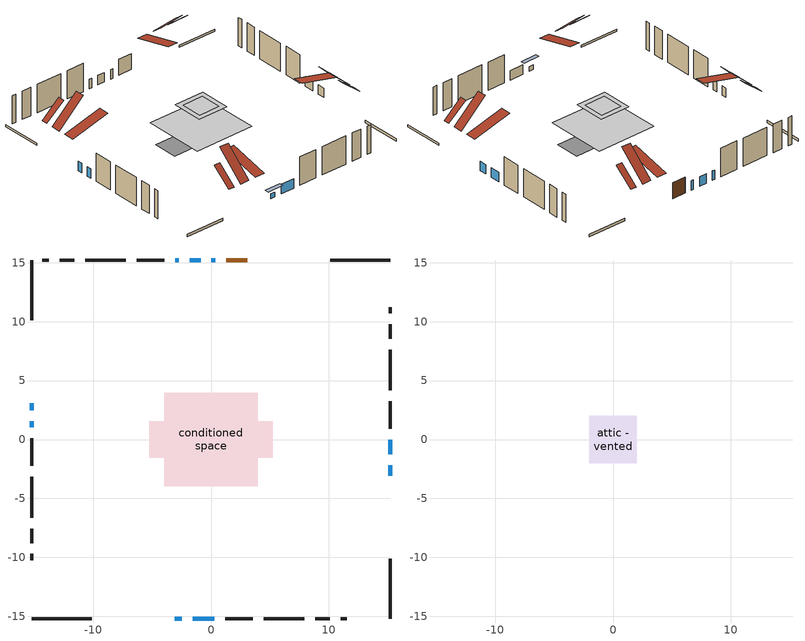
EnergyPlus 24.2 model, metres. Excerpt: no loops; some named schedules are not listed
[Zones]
conditioned space
 floor outside (Floor1 construction): -1.76,-1.76 -1.76,1.76 1.76,1.76 1.76,-1.76 z0
 floor adiabatic (AdiabaticFloorConstruction): -3.95,-3.95 -3.95,3.95 3.95,3.95 3.95,-3.95 z1.22
 floor foundation (Slab1 construction): -5.22,-1.56 -5.22,1.56 5.22,1.56 5.22,-1.56 z0
 wall outside (RimJoist1 construction): 15.23,15.23 10.1,15.23 / -15.23,-15.23 -10.1,-15.23 / -15.23,15.23 -15.23,10.1 / 15.23,-15.23 15.23,-10.1 z0:0.3
 wall outside (AdiabaticWallConstruction 1): 3.09,15.23 1.27,15.23 z0:2.03
 wall outside (AdiabaticWallConstruction): 15.23,-3.09 15.23,-2.18 / 15.23,-1.25 15.23,-0.03 / 0.35,15.23 0.04,15.23 / -15.23,3.09 -15.23,2.48 / -0.89,15.23 -1.8,15.23 / -2.73,15.23 -3.04,15.23 / -1.56,-15.23 0.27,-15.23 / -15.23,1.56 -15.23,1.02 z0:1.22; -3.1,-15.23 -2.48,-15.23 z0:0.61
 wall outside (Wall1 construction): -3.97,15.23 -6.3,15.23 / 1.2,-15.23 3.54,-15.23 / -15.23,0.09 -15.23,-2.24 / 15.23,0.9 15.23,3.23 z0:3.66
 wall outside (Wall2 construction): -7.23,15.23 -10.68,15.23 / 4.47,-15.23 7.92,-15.23 / -15.23,-3.17 -15.23,-6.62 / 15.23,4.16 15.23,7.61 z0:3.66
 wall outside (Wall3 construction): -11.61,15.23 -12.84,15.23 / 8.85,-15.23 10.08,-15.23 / -15.23,-7.55 -15.23,-8.78 / 15.23,8.54 15.23,9.78 z0:3.66
 wall outside (Wall4 construction): -13.77,15.23 -14.3,15.23 / 11.01,-15.23 11.54,-15.23 / -15.23,-9.71 -15.23,-10.24 / 15.23,10.7 15.23,11.23 z0:3.66
 window (WindowConstruction): 15.23,-3.09 15.23,-2.18 z0:1.22
 window (WindowConstruction 5): 15.23,-1.25 15.23,-0.03 z0:1.22
 window (WindowConstruction 6): 0.34,15.23 0.04,15.23 z0:1.22
 window (WindowConstruction 7): -3.09,-15.23 -2.48,-15.23 z0:0.61
 window (WindowConstruction 8): -15.23,3.09 -15.23,2.48 z0:1.22
 window (WindowConstruction 1): -0.89,15.23 -1.8,15.23 z0:1.22
 window (WindowConstruction 2): -2.73,15.23 -3.04,15.23 z0:1.22
 window (WindowConstruction 3): -1.55,-15.23 0.27,-15.23 z0:1.22
 window (WindowConstruction 4): -15.23,1.55 -15.23,1.02 z0:1.22
 door (Door): 3.09,15.23 1.27,15.23 z0:2.03
 ceiling adiabatic (AdiabaticFloorConstruction): 3.95,-3.95 3.95,3.95 -3.95,3.95 -3.95,-3.95 z1.22
 roof outside (Roof3 construction): 4.02,15.23,3.66 4.02,10.12,4.93 5.34,10.12,4.93 5.34,15.23,3.66; -4.02,-15.23,3.66 -4.02,-10.12,4.93 -5.34,-10.12,4.93 -5.34,-15.23,3.66; -15.23,4.02,3.66 -10.12,4.02,4.93 -10.12,5.34,4.93 -15.23,5.34,3.66; 15.23,-4.02,3.66 10.12,-4.02,4.93 10.12,-5.34,4.93 15.23,-5.34,3.66
attic - vented
 floor to conditioned space (Floor2 construction Reversed): -1.39,-1.39 -1.39,1.39 1.39,1.39 1.39,-1.39 z3.66
 floor to conditioned space (Floor3 construction Reversed): -2.03,-2.03 -2.03,2.03 2.03,2.03 2.03,-2.03 z3.66
 roof outside (Roof1 construction): 8.38,15.23,3.66 8.38,12.79,5.69 9.17,12.79,5.69 9.17,15.23,3.66; -8.38,-15.23,3.66 -8.38,-12.79,5.69 -9.17,-12.79,5.69 -9.17,-15.23,3.66; -15.23,8.38,3.66 -12.79,8.38,5.69 -12.79,9.17,5.69 -15.23,9.17,3.66; 15.23,-8.38,3.66 12.79,-8.38,5.69 12.79,-9.17,5.69 15.23,-9.17,3.66
 roof outside (Roof2 construction): 6.27,15.23,3.66 6.27,11.75,6.85 7.45,11.75,6.85 7.45,15.23,3.66; -6.27,-15.23,3.66 -6.27,-11.75,6.85 -7.45,-11.75,6.85 -7.45,-15.23,3.66; -15.23,6.27,3.66 -11.75,6.27,6.85 -11.75,7.45,6.85 -15.23,7.45,3.66; 15.23,-6.27,3.66 11.75,-6.27,6.85 11.75,-7.45,6.85 15.23,-7.45,3.66
shading: -1.72,-15.23 -3.85,-15.23 -3.85,-15.69 -1.72,-15.69 z1.37
[Building]
Building 1: Terrain=Suburbs
[Site:Location]
Vancouver Intl AP_BC: Latitude {deg}=49.19; Longitude {deg}=-123.18; Time Zone {hr}=-8; Elevation {m}=4; Keep Site Location Information=Yes
[Site:GroundTemperature:Shallow]
8.06451, 6.96315, 6.87495, 7.3976, 9.49575, 11.5841, 13.3946, 14.5416, 14.639, 13.7062, 11.9418, 9.91751
[Site:WaterMainsTemperature]
Calculation Method=Schedule; Temperature Schedule=mains temperature schedule
[Material] Roughness=Rough; Thermal Absorptance=0.9
Name | Thickness {m} | Conductivity {W/m-K} | Density {kg/m3} | Specific Heat {J/kg-K} | Solar Absorptance | Visible Absorptance
asphalt or fiberglass shingles | 0.00635 | 0.162714 | 1121.4 | 1465.45 | 0.4 | 0.4
ceiling loosefill ins | 0.254 | 0.0480833 | 16.02 | 1046.75 | 0.7 | 0.7
ceiling stud and cavity | 0.1397 | 0.0949009 | 65.682 | 1177.47 | 0.7 | 0.7
ceiling stud and cavity 1 | 0.1397 | 0.0951285 | 65.682 | 1177.47 | 0.7 | 0.7
concrete 4.0 in. | 0.1016 | 1.803125 | 2242.8 | 837.4 | 0.7 | 0.7
door material | 0.04445 | 0.053851 | 512.64 | 1214.23 | 0.7 | 0.7
floor covering | 0.0127 | 0.0433444 | 54.468 | 1339.84 | 0.6 | 0.6
floor rigid ins; roof rigid ins | 0.103632 | 0.029427 | 32.04 | 1214.23 | 0.7 | 0.7
floor rigid ins 1; wall rigid ins 1 | 0.512978 | 0.029427 | 32.04 | 1214.23 | 0.7 | 0.7
floor stud and cavity | 0.1397 | 0.130233 | 92.3553 | 1139.71 | 0.7 | 0.7
floor stud and cavity 1 | 0.1397 | 1.75129 | 37.0049 | 1207.88 | 0.7 | 0.7
furniture material conditioned space 1 | 0.1524 | 0.115458 | 640.8 | 1214.23 | 0.6 | 0.6
gypsum board | 0.0127 | 0.160291 | 801 | 837.4 | 0.6 | 0.6
interior vertical ins | 0.025908 | 0.029427 | 32.04 | 1214.23 | 0.7 | 0.7
osb sheathing 0.5 in. | 0.0127 | 0.115458 | 512.64 | 1214.23 | 0.7 | 0.7
osb sheathing 0.75 in. | 0.01905 | 0.115458 | 512.64 | 1214.23 | 0.7 | 0.7
osb sheathing 2.0 in. | 0.0508 | 0.115458 | 512.64 | 1214.23 | 0.7 | 0.7
rim joist rigid ins; wall rigid ins | 0.051816 | 0.029427 | 32.04 | 1214.23 | 0.7 | 0.7
rim joist stud and cavity | 0.0508 | 0.0373424 | 125.044 | 1163.47 | 0.6 | 0.6
roof stud and cavity | 0.2032 | 0.281482 | 78.34581 | 1123.46 | 0.7 | 0.7
slab rigid ins | 0.0309699 | 0.029427 | 32.04 | 1214.23 | 0.7 | 0.7
wall stud and cavity | 0.1397 | 0.170622 | 139.0536 | 1170.24 | 0.7 | 0.7
wall stud and cavity 1 | 0.1397 | 0.179501 | 139.0536 | 1170.24 | 0.7 | 0.7
wall stud and cavity 2 | 0.1397 | 0.166679 | 139.0536 | 1170.24 | 0.7 | 0.7
wall stud and cavity 3 | 0.1397 | 0.137502 | 139.0536 | 1170.24 | 0.7 | 0.7
wall stud and cavity 4 | 0.0889 | 0.380278 | 52.3479 | 1209.89 | 0.7 | 0.7
wall stud and cavity 5 | 0.0889 | 0.391764 | 83.0341 | 1211.67 | 0.7 | 0.7
wood siding | 0.0254 | 0.102417 | 544.68 | 1172.36 | 0.4 | 0.4
wood siding 1; wood siding 2; wood siding 3 | 0.0254 | 0.102417 | 544.68 | 1172.36 | 0.7 | 0.7
[WindowMaterial:SimpleGlazingSystem]
Name | U-Factor {W/m2-K} | Solar Heat Gain Coefficient
WindowMaterial | 2.021368 | 0.35
WindowMaterial 1 | 2.1054 | 0.34
WindowMaterial 2 | 1.97935 | 0.35
WindowMaterial 3 | 1.99752 | 0.35
[Construction]
AdiabaticFloorConstruction: floor stud and cavity 1, floor rigid ins 1, osb sheathing 0.75 in., floor covering
AdiabaticWallConstruction: wood siding 2, wall rigid ins 1, wall stud and cavity 4, gypsum board
AdiabaticWallConstruction 1: wood siding 3, wall rigid ins 1, wall stud and cavity 4, gypsum board
Door: door material
Floor1 construction: floor stud and cavity, floor rigid ins, osb sheathing 0.75 in., floor covering
Floor2 construction Reversed: gypsum board, ceiling stud and cavity, ceiling loosefill ins
Floor3 construction Reversed: gypsum board, ceiling stud and cavity 1, ceiling loosefill ins
furniture construction conditioned space 1: furniture material conditioned space 1
PartitionWallConstruction: gypsum board, wall stud and cavity 5, gypsum board
RimJoist1 construction: wood siding 1, rim joist rigid ins, osb sheathing 2.0 in., rim joist stud and cavity
Roof1 construction; Roof2 construction: asphalt or fiberglass shingles
Roof3 construction: asphalt or fiberglass shingles, roof rigid ins, osb sheathing 0.75 in., roof stud and cavity, gypsum board
Slab1 construction: slab rigid ins, concrete 4.0 in.
Wall1 construction: wood siding, wall rigid ins, osb sheathing 0.5 in., wall stud and cavity, gypsum board
Wall2 construction: wood siding, wall rigid ins, osb sheathing 0.5 in., wall stud and cavity 1, gypsum board
Wall3 construction: wood siding, wall rigid ins, osb sheathing 0.5 in., wall stud and cavity 2, gypsum board
Wall4 construction: wood siding, osb sheathing 0.5 in., wall stud and cavity 3, gypsum board
WindowConstruction; WindowConstruction 1: WindowMaterial
WindowConstruction 2; WindowConstruction 6; WindowConstruction 7: WindowMaterial 1
WindowConstruction 3; WindowConstruction 5; WindowConstruction 8: WindowMaterial 2
WindowConstruction 4: WindowMaterial 3
[Zone] Multiplier=1; Part of Total Floor Area=Yes
Name | Volume {m3}
attic - vented | 13.0413
conditioned space | 162.9
[Space]
Name | Zone | Volume {m3}
attic - vented 1 | attic - vented | 13.0413
conditioned space 1 | conditioned space | 162.9
[ZoneInfiltration:EffectiveLeakageArea]
infil attic - vented 1: Zone or Space=attic - vented 1; Schedule=Always On Discrete; Effective Air Leakage Area {cm2}=1000.14; Stack Coefficient=0.000221904; Wind Coefficient=1.00647e-05
[ZoneMixing]
whole house fan mix: Zone or Space=attic - vented; Schedule=Always On Continuous; Design Flow Rate Calculation Method=Flow/Zone; Design Flow Rate {m3/s}=0; Source Zone or Space=conditioned space
[SurfaceProperty:ExposedFoundationPerimeter]
Slab1: Exposed Perimeter Calculation Method=TotalExposedPerimeter; Total Exposed Perimeter {m}=27.127
[InternalMass] Zone or ZoneList=conditioned space; Space or SpaceList=conditioned space 1
Name | Construction | Surface Area {m2}
furniture mass conditioned space 1 | furniture construction conditioned space 1 | 42.9439
partition wall mass | PartitionWallConstruction | 107.36
[Lights]
interior lighting: Zone or ZoneList or Space or SpaceList=conditioned space 1; Schedule=interior lighting schedule; Design Level Calculation Method=LightingLevel; Lighting Level {W}=343.2; Return Air Fraction=0; Fraction Radiant=0.6; Fraction Visible=0.2; Fraction Replaceable=1
[People]
occupants: Zone or ZoneList or Space or SpaceList=conditioned space 1; Number of People Schedule=occupants schedule; Number of People Calculation Method=People; Number of People=3; Fraction Radiant=0.314171; Sensible Heat Fraction=0.56303; Activity Level Schedule=occupants activity schedule; Carbon Dioxide Generation Rate {m3/s-W}=0; Enable ASHRAE 55 Comfort Warnings=No; Mean Radiant Temperature Calculation Type=EnclosureAveraged
[ElectricEquipment] Zone or ZoneList or Space or SpaceList=conditioned space 1; Design Level Calculation Method=EquipmentLevel
Name | Schedule | Design Level {W} | Fraction Latent | Fraction Radiant | Fraction Lost
clothes dryer | clothes dryer schedule | 140.772 | 0.015 | 0.081 | 0.85
clothes washer | clothes washer schedule | 32.1985 | 0.03 | 0.162 | 0.7
cooking range | cooking range schedule | 215.147 | 0.08 | 0.432 | 0.2
dishwasher | dishwasher schedule | 66.8632 | 0.3 | 0.18 | 0.4
fridge | fridge schedule | 72.9452 | 0 | 0.6 | 0
mech vent bath fan 0 | mech vent bath fan 0 schedule | 25.1 | 0 | 0 | 1
mech vent bath fan 1 | mech vent bath fan 1 schedule | 25.1 | 0 | 0 | 1
mech vent house fan | mech vent house fan schedule | 0 | 0 | 0 | 1
mech vent house fan cfis | mech vent house fan cfis schedule | 0 | 0 | 0 | 0
mech vent range fan 0 | mech vent range fan 0 schedule | 57 | 0 | 0 | 1
misc plug loads | misc plug loads schedule | 494.7 | 0.045 | 0.513 | 0.1
whole house fan | Always On Discrete | 0 | 0 | 0 | 1
[OtherEquipment] Zone or ZoneList or Space or SpaceList=conditioned space 1; Design Level Calculation Method=EquipmentLevel
Name | Fuel Type | Schedule | Design Level {W} | Fraction Latent | Fraction Radiant | Fraction Lost
clothes dryer 1 | Electricity | clothes dryer schedule | 0 | 0.015 | 0.081 | 0.85
cooking range 1 | Electricity | cooking range schedule | 0 | 0.08 | 0.432 | 0.2
general water use latent | None | general water use schedule | 62.594 | 1 | 0 | 0
general water use sensible | None | general water use schedule | -61.6891 | 0 | 0.6 | 0
mech vent house fan latent load | None | Always On Discrete | 0 | 1 | 0 | 0
mech vent house fan sensible load | None | Always On Discrete | 0 | 0 | 0 | 0
water heater energy adjustment1 | Electricity | Always On Discrete | 0.01 | 0 | 0 | 1
[ZoneInfiltration:DesignFlowRate] Zone or ZoneList or Space or SpaceList=conditioned space 1; Schedule=Always On Discrete; Design Flow Rate Calculation Method=Flow/Zone; Design Flow Rate {m3/s}=0
infil flow; natural vent flow; whole house fan flow
[ZoneControl:Thermostat]
conditioned space Thermostat: Zone or ZoneList=conditioned space; Control Type Schedule=conditioned space Thermostat Schedule; Control 1=conditioned space temperature setpoint; Temperature Difference Between Cutout And Setpoint {deltaC}=0
[ZoneHVAC:Baseboard:Convective:Electric]
electric baseboard: Availability Schedule=Always On Discrete; Heating Design Capacity {W}=3600.09; Efficiency=1
[Zone equipment]
conditioned space: electric baseboard
[Foundation:Kiva]
Foundation Kiva 1: Initial Indoor Air Temperature {C}=18; Interior Vertical Insulation Material=interior vertical ins; Interior Vertical Insulation Depth {m}=0.1016; Wall Height Above Grade {m}=0.1016; Wall Depth Below Slab {m}=0.2032
[Foundation:Kiva:Settings]
Soil Conductivity {W/m-K}=0.849921; Soil Density {kg/m3}=1842.3; Soil Specific Heat {J/kg-K}=418.7; Ground Solar Absorptivity=0.9; Ground Thermal Absorptivity=0.9; Ground Surface Roughness {m}=0.03; Far-Field Width {m}=40; Deep-Ground Boundary Condition=ZeroFlux; Deep-Ground Depth {m}=40; Minimum Cell Dimension {m}=0.2; Maximum Cell Growth Coefficient=3; Simulation Timestep=Timestep
[Exterior:Lights]
exterior lighting: Schedule=exterior lighting schedule; Design Level {W}=75.6
[EnergyManagementSystem:GlobalVariable]
infil_program_Qfan
infil_program_Qinf
natural_vent_program_Qnv
natural_vent_program_Qwhf
[EnergyManagementSystem:Sensor]
Name | Output:Variable or Output:Meter Index Key | Output:Variable or Output:Meter
airflow_gain | infil flow | Infiltration Sensible Heat Gain Energy
airflow_gain_1 | natural vent flow | Infiltration Sensible Heat Gain Energy
airflow_gain_2 | whole house fan flow | Infiltration Sensible Heat Gain Energy
airflow_loss | infil flow | Infiltration Sensible Heat Loss Energy
airflow_loss_1 | natural vent flow | Infiltration Sensible Heat Loss Energy
airflow_loss_2 | whole house fan flow | Infiltration Sensible Heat Loss Energy
clg_load_cond |  | Cooling:EnergyTransfer:Zone:CONDITIONED SPACE
clg_sp_s; clg_sp_s_1 | cooling setpoint | Schedule Value
clothes_dryer_exhaust_0_sch_s | clothes dryer exhaust 0 schedule | Schedule Value
conditioned_space_clg_unmet_s | conditioned space | Zone Cooling Setpoint Not Met Time
conditioned_space_htg_unmet_s | conditioned space | Zone Heating Setpoint Not Met Time
cool_season | cooling season schedule | Schedule Value
fridge_tin_s | conditioned space | Zone Mean Air Temperature
htg_load_cond |  | Heating:EnergyTransfer:Zone:CONDITIONED SPACE
htg_sp_s; htg_sp_s_1 | heating setpoint | Schedule Value
ig_ee_conv | clothes dryer | Electric Equipment Convective Heating Energy
ig_ee_conv_2 | cooking range | Electric Equipment Convective Heating Energy
ig_ee_conv_4 | fridge | Electric Equipment Convective Heating Energy
ig_ee_conv_5 | misc plug loads | Electric Equipment Convective Heating Energy
ig_ee_conv_6 | whole house fan | Electric Equipment Convective Heating Energy
ig_ee_rad | clothes dryer | Electric Equipment Radiant Heating Energy
ig_ee_rad_2 | cooking range | Electric Equipment Radiant Heating Energy
ig_ee_rad_4 | fridge | Electric Equipment Radiant Heating Energy
ig_ee_rad_5 | misc plug loads | Electric Equipment Radiant Heating Energy
ig_ee_rad_6 | whole house fan | Electric Equipment Radiant Heating Energy
ig_lgt_conv | interior lighting | Lights Convective Heating Energy
ig_lgt_rad | interior lighting | Lights Radiant Heating Energy
ig_lgt_vis | interior lighting | Lights Visible Radiation Heating Energy
ig_oe_conv | clothes dryer 1 | Other Equipment Convective Heating Energy
ig_oe_conv_1 | cooking range 1 | Other Equipment Convective Heating Energy
ig_oe_conv_2 | general water use latent | Other Equipment Convective Heating Energy
ig_oe_conv_3 | general water use sensible | Other Equipment Convective Heating Energy
ig_oe_conv_4 | water heater energy adjustment1 | Other Equipment Convective Heating Energy
ig_oe_rad | clothes dryer 1 | Other Equipment Radiant Heating Energy
ig_oe_rad_1 | cooking range 1 | Other Equipment Radiant Heating Energy
ig_oe_rad_2 | general water use latent | Other Equipment Radiant Heating Energy
ig_oe_rad_3 | general water use sensible | Other Equipment Radiant Heating Energy
ig_oe_rad_4 | water heater energy adjustment1 | Other Equipment Radiant Heating Energy
ig_ppl_conv | occupants | People Convective Heating Energy
ig_ppl_rad | occupants | People Radiant Heating Energy
im_conv | furniture mass conditioned space 1 | Surface Inside Face Convection Heat Gain Energy
im_conv_1 | partition wall mass | Surface Inside Face Convection Heat Gain Energy
im_ig | furniture mass conditioned space 1 | Surface Inside Face Internal Gains Radiation Heat Gain Energy
im_ig_1 | partition wall mass | Surface Inside Face Internal Gains Radiation Heat Gain Energy
im_lgt | furniture mass conditioned space 1 | Surface Inside Face Lights Radiation Heat Gain Energy
im_lgt_1 | partition wall mass | Surface Inside Face Lights Radiation Heat Gain Energy
im_sol | furniture mass conditioned space 1 | Surface Inside Face Solar Radiation Heat Gain Energy
im_sol_1 | partition wall mass | Surface Inside Face Solar Radiation Heat Gain Energy
im_surf | furniture mass conditioned space 1 | Surface Inside Face Net Surface Thermal Radiation Heat Gain Energy
im_surf_1 | partition wall mass | Surface Inside Face Net Surface Thermal Radiation Heat Gain Energy
mech_vent_bath_fan_0_sch_s | mech vent bath fan 0 schedule | Schedule Value
mech_vent_bath_fan_1_sch_s | mech vent bath fan 1 schedule | Schedule Value
mech_vent_range_fan_0_sch_s | mech vent range fan 0 schedule | Schedule Value
mv_conv | mech vent bath fan 0 | Electric Equipment Convective Heating Energy
mv_conv_1 | mech vent bath fan 1 | Electric Equipment Convective Heating Energy
mv_conv_2 | mech vent house fan | Electric Equipment Convective Heating Energy
mv_conv_3 | mech vent house fan cfis | Electric Equipment Convective Heating Energy
mv_conv_4 | mech vent range fan 0 | Electric Equipment Convective Heating Energy
mv_conv_5 | mech vent house fan latent load | Other Equipment Convective Heating Energy
mv_conv_6 | mech vent house fan sensible load | Other Equipment Convective Heating Energy
mv_rad | mech vent bath fan 0 | Electric Equipment Radiant Heating Energy
mv_rad_1 | mech vent bath fan 1 | Electric Equipment Radiant Heating Energy
mv_rad_2 | mech vent house fan | Electric Equipment Radiant Heating Energy
mv_rad_3 | mech vent house fan cfis | Electric Equipment Radiant Heating Energy
mv_rad_4 | mech vent range fan 0 | Electric Equipment Radiant Heating Energy
mv_rad_5 | mech vent house fan latent load | Other Equipment Radiant Heating Energy
mv_rad_6 | mech vent house fan sensible load | Other Equipment Radiant Heating Energy
natural_vent_s | natural vent schedule | Schedule Value
out_pb_s |  | Site Outdoor Air Barometric Pressure
out_wt_s |  | Site Outdoor Air Humidity Ratio
site_vw_s |  | Site Wind Speed
ss_back_out | Window1 | Surface Window Shortwave from Zone Back Out Window Heat Transfer Rate
ss_back_out_1 | Window10 | Surface Window Shortwave from Zone Back Out Window Heat Transfer Rate
ss_back_out_2 | Window12 | Surface Window Shortwave from Zone Back Out Window Heat Transfer Rate
ss_back_out_3 | Window13 | Surface Window Shortwave from Zone Back Out Window Heat Transfer Rate
ss_back_out_4 | Window14 | Surface Window Shortwave from Zone Back Out Window Heat Transfer Rate
ss_back_out_5 | Window3 | Surface Window Shortwave from Zone Back Out Window Heat Transfer Rate
ss_back_out_6 | Window5 | Surface Window Shortwave from Zone Back Out Window Heat Transfer Rate
ss_back_out_7 | Window6 | Surface Window Shortwave from Zone Back Out Window Heat Transfer Rate
ss_back_out_8 | Window9 | Surface Window Shortwave from Zone Back Out Window Heat Transfer Rate
ss_conv | Door1 | Surface Inside Face Convection Heat Gain Energy
ss_conv_1 | Window1 | Surface Inside Face Convection Heat Gain Energy
ss_conv_2 | Window10 | Surface Inside Face Convection Heat Gain Energy
ss_conv_3 | Window12 | Surface Inside Face Convection Heat Gain Energy
ss_conv_4 | Window13 | Surface Inside Face Convection Heat Gain Energy
ss_conv_5 | Window14 | Surface Inside Face Convection Heat Gain Energy
ss_conv_6 | Window3 | Surface Inside Face Convection Heat Gain Energy
ss_conv_7 | Window5 | Surface Inside Face Convection Heat Gain Energy
ss_conv_8 | Window6 | Surface Inside Face Convection Heat Gain Energy
ss_conv_9 | Window9 | Surface Inside Face Convection Heat Gain Energy
ss_ig | Door1 | Surface Inside Face Internal Gains Radiation Heat Gain Energy
ss_ig_1 | Window1 | Surface Inside Face Internal Gains Radiation Heat Gain Energy
ss_ig_2 | Window10 | Surface Inside Face Internal Gains Radiation Heat Gain Energy
ss_ig_3 | Window12 | Surface Inside Face Internal Gains Radiation Heat Gain Energy
ss_ig_4 | Window13 | Surface Inside Face Internal Gains Radiation Heat Gain Energy
ss_ig_5 | Window14 | Surface Inside Face Internal Gains Radiation Heat Gain Energy
ss_ig_6 | Window3 | Surface Inside Face Internal Gains Radiation Heat Gain Energy
ss_ig_7 | Window5 | Surface Inside Face Internal Gains Radiation Heat Gain Energy
ss_ig_8 | Window6 | Surface Inside Face Internal Gains Radiation Heat Gain Energy
ss_ig_9 | Window9 | Surface Inside Face Internal Gains Radiation Heat Gain Energy
ss_lgt | Door1 | Surface Inside Face Lights Radiation Heat Gain Energy
ss_sol | Door1 | Surface Inside Face Solar Radiation Heat Gain Energy
ss_surf | Door1 | Surface Inside Face Net Surface Thermal Radiation Heat Gain Energy
ss_surf_1 | Window1 | Surface Inside Face Net Surface Thermal Radiation Heat Gain Energy
ss_surf_2 | Window10 | Surface Inside Face Net Surface Thermal Radiation Heat Gain Energy
ss_surf_3 | Window12 | Surface Inside Face Net Surface Thermal Radiation Heat Gain Energy
ss_surf_4 | Window13 | Surface Inside Face Net Surface Thermal Radiation Heat Gain Energy
ss_surf_5 | Window14 | Surface Inside Face Net Surface Thermal Radiation Heat Gain Energy
ss_surf_6 | Window3 | Surface Inside Face Net Surface Thermal Radiation Heat Gain Energy
ss_surf_7 | Window5 | Surface Inside Face Net Surface Thermal Radiation Heat Gain Energy
ss_surf_8 | Window6 | Surface Inside Face Net Surface Thermal Radiation Heat Gain Energy
ss_surf_9 | Window9 | Surface Inside Face Net Surface Thermal Radiation Heat Gain Energy
ss_trans_in | Window1 | Surface Window Transmitted Solar Radiation Rate
ss_trans_in_1 | Window10 | Surface Window Transmitted Solar Radiation Rate
ss_trans_in_2 | Window12 | Surface Window Transmitted Solar Radiation Rate
ss_trans_in_3 | Window13 | Surface Window Transmitted Solar Radiation Rate
ss_trans_in_4 | Window14 | Surface Window Transmitted Solar Radiation Rate
ss_trans_in_5 | Window3 | Surface Window Transmitted Solar Radiation Rate
ss_trans_in_6 | Window5 | Surface Window Transmitted Solar Radiation Rate
ss_trans_in_7 | Window6 | Surface Window Transmitted Solar Radiation Rate
ss_trans_in_8 | Window9 | Surface Window Transmitted Solar Radiation Rate
ss_trans_out | Window1 | Surface Inside Face Initial Transmitted Diffuse Transmitted Out Window Solar Radiation Rate
ss_trans_out_1 | Window10 | Surface Inside Face Initial Transmitted Diffuse Transmitted Out Window Solar Radiation Rate
ss_trans_out_2 | Window12 | Surface Inside Face Initial Transmitted Diffuse Transmitted Out Window Solar Radiation Rate
ss_trans_out_3 | Window13 | Surface Inside Face Initial Transmitted Diffuse Transmitted Out Window Solar Radiation Rate
ss_trans_out_4 | Window14 | Surface Inside Face Initial Transmitted Diffuse Transmitted Out Window Solar Radiation Rate
ss_trans_out_5 | Window3 | Surface Inside Face Initial Transmitted Diffuse Transmitted Out Window Solar Radiation Rate
ss_trans_out_6 | Window5 | Surface Inside Face Initial Transmitted Diffuse Transmitted Out Window Solar Radiation Rate
ss_trans_out_7 | Window6 | Surface Inside Face Initial Transmitted Diffuse Transmitted Out Window Solar Radiation Rate
ss_trans_out_8 | Window9 | Surface Inside Face Initial Transmitted Diffuse Transmitted Out Window Solar Radiation Rate
s_conv | Floor1 | Surface Inside Face Convection Heat Gain Energy
s_conv_1 | Floor2 | Surface Inside Face Convection Heat Gain Energy
s_conv_10 | Roof3:180 | Surface Inside Face Convection Heat Gain Energy
s_conv_11 | Roof3:270 | Surface Inside Face Convection Heat Gain Energy
s_conv_12 | Roof3:90 | Surface Inside Face Convection Heat Gain Energy
s_conv_13 | Slab1 | Surface Inside Face Convection Heat Gain Energy
s_conv_14 | Wall1:0 | Surface Inside Face Convection Heat Gain Energy
s_conv_15 | Wall1:180 | Surface Inside Face Convection Heat Gain Energy
s_conv_16 | Wall1:270 | Surface Inside Face Convection Heat Gain Energy
s_conv_17 | Wall1:90 | Surface Inside Face Convection Heat Gain Energy
s_conv_18 | Wall2:0 | Surface Inside Face Convection Heat Gain Energy
s_conv_19 | Wall2:180 | Surface Inside Face Convection Heat Gain Energy
s_conv_2 | Floor3 | Surface Inside Face Convection Heat Gain Energy
s_conv_20 | Wall2:270 | Surface Inside Face Convection Heat Gain Energy
s_conv_21 | Wall2:90 | Surface Inside Face Convection Heat Gain Energy
s_conv_22 | Wall3:0 | Surface Inside Face Convection Heat Gain Energy
s_conv_23 | Wall3:180 | Surface Inside Face Convection Heat Gain Energy
